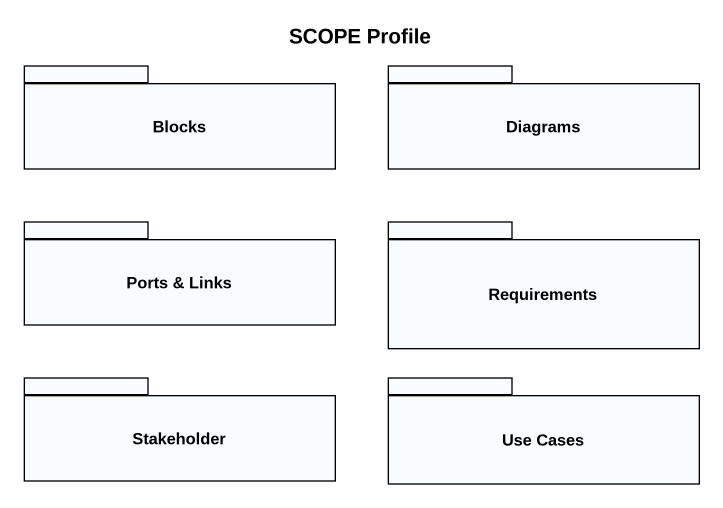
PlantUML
@startuml
title SCOPE Profile
package Blocks {
}
package Diagrams {
}
package "Ports & Links" as Ports_Links {
}
package Requirements {
}
package Stakeholder {
}
package "Use Cases" as Use_Cases {
}
@enduml
